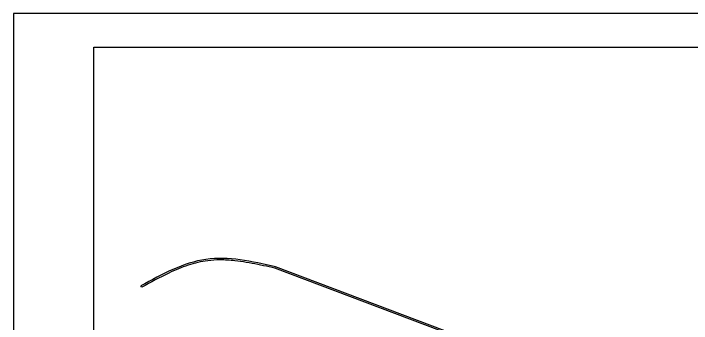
# Model space of a CAD drawing. Extents: x 6213 to 6633, y -3703 to -3406.
# Drawn here: x 6213.3 to 6474.6, y -3525.2 to -3405.7 of the extents above; entities that cross this region are included whole.
import ezdxf

# ---------------------------------------------------------------- set-up
doc = ezdxf.new("R2010")
doc.units = 0
doc.header["$LTSCALE"] = 7
doc.header["$MEASUREMENT"] = 0
doc.layers.get('0').update_dxf_attribs({"color": 2, "linetype": 'CONTINUOUS'})
doc.layers.add('D', color=2, linetype='CONTINUOUS')
doc.layers.add('DWG', color=7, linetype='CONTINUOUS')

# ---------------------------------------------------------------- blocks, each defined once
blk = doc.blocks.new('BORDER')
for p, q in [((1, 1), (0, 1)), ((0, 1), (0, 0))]:
    blk.add_line(p, q)

msp = doc.modelspace()

# ---------------------------------------------------------------- linework, layer by layer
at = {"color": 4}
for p, q in [((6244.27, -3692.71), (6244.27, -3418.71)), ((6244.27, -3418.71), (6622.27, -3418.71))]:
    msp.add_line(p, q, dxfattribs=at)
at = {"layer": 'D'}
msp.add_line((6262.69, -3511.29), (6262.4, -3510.76), dxfattribs=at)
at = {"layer": 'DWG'}
for p, q in [((6383.47, -3530.13), (6314.04, -3503.9)), ((6385.34, -3530.2), (6314.25, -3503.33))]:
    msp.add_line(p, q, dxfattribs=at)
msp.add_spline([(6314.25, -3503.33), (6287.44, -3500.51), (6262.4, -3510.76)], degree=3, dxfattribs=at)
msp.add_open_spline([(6314.12, -3503.92), (6313.37, -3503.75), (6312.63, -3503.59), (6310.4, -3503.1), (6308.91, -3502.78), (6304.47, -3501.88), (6301.53, -3501.37), (6296.68, -3500.85), (6294.76, -3500.73), (6291.27, -3500.74), (6289.69, -3500.83), (6285.57, -3501.34), (6283.06, -3501.95), (6278.07, -3503.6), (6275.6, -3504.64), (6269.64, -3507.46), (6266.17, -3509.37), (6262.69, -3511.29)], degree=3, knots=[0, 0, 0, 0, 2.210113, 2.210113, 6.630339, 6.630339, 15.470792, 15.470792, 21.372977, 21.372977, 26.319478, 26.319478, 34.414165, 34.414165, 42.508852, 42.508852, 54.014786, 54.014786, 54.014786, 54.014786], dxfattribs=at)

# ---------------------------------------------------------------- block references
at = {"xscale": 420, "yscale": 297, "zscale": 420}
msp.add_blockref('BORDER', (6213.27, -3702.71), dxfattribs=at)

doc.saveas('drawing.dxf')
